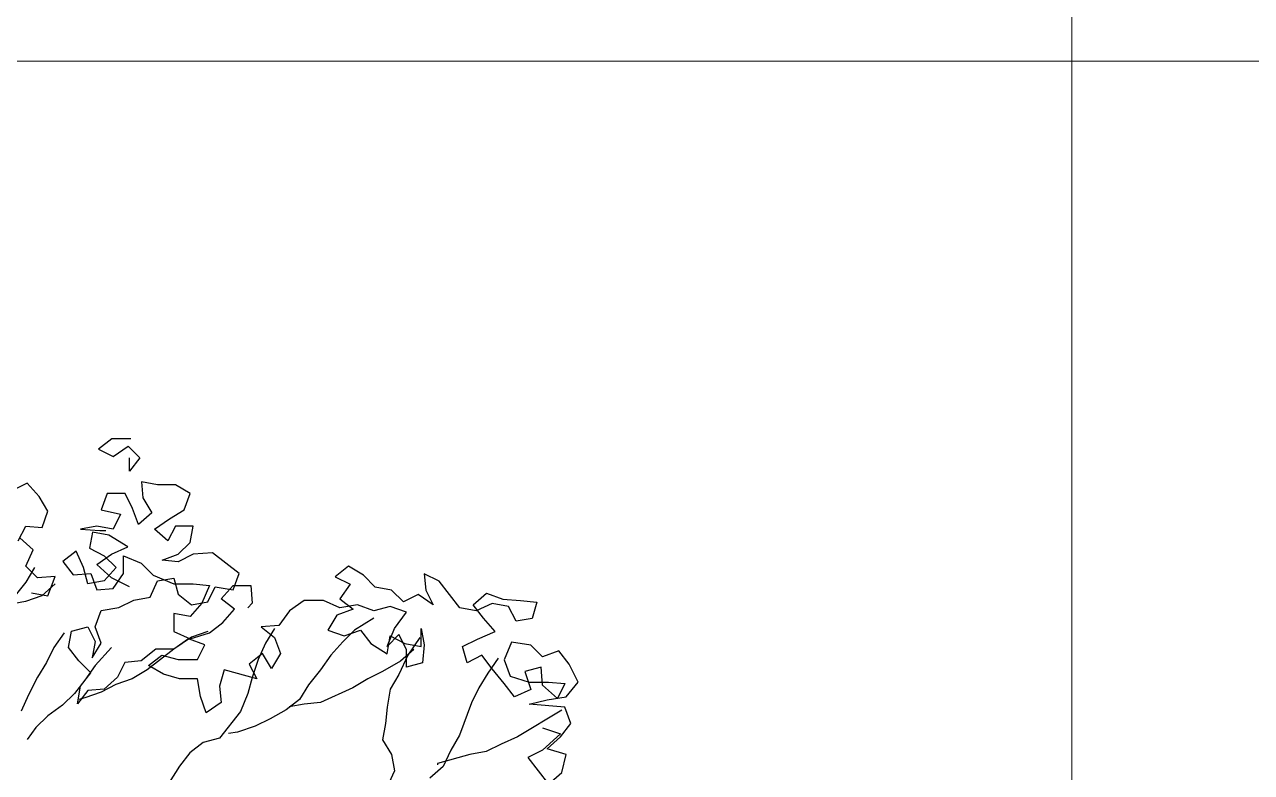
# Model space of a CAD drawing. Header units: millimetres. Extents: x 684983 to 685377, y 990360 to 990509.
# Drawn here: x 685142.958 to 685144.152, y 990445.346 to 990446.074 of the extents above; entities that cross this region are included whole.
import ezdxf

# ---------------------------------------------------------------- set-up
doc = ezdxf.new("R2010")
doc.units = ezdxf.units.MM
doc.layers.add('grid', color=8, linetype='Continuous', lineweight=9)
doc.layers.add('TEAK', color=7, linetype='Continuous')

# ---------------------------------------------------------------- blocks, each defined once
blk = doc.blocks.new('A$C25655A80')
at = {"color": 62}
for p, q in [((0.17688, 2.09548), (0.16822, 2.08876)), ((0.18937, 2.09547), (0.17688, 2.09548)), ((0.16822, 2.08876), (0.17783, 2.08394)), ((0.17783, 2.08394), (0.18744, 2.09066)), ((0.18744, 2.09066), (0.19513, 2.08296)), ((0.18839, 2.07432), (0.1884, 2.08297)), ((0.19513, 2.08296), (0.18839, 2.07432)), ((0.12205, 2.06669), (0.11244, 2.06189)), ((0.12974, 2.05803), (0.12205, 2.06669)), ((0.20665, 2.06565), (0.19608, 2.06758)), ((0.19608, 2.06758), (0.19703, 2.05701)), ((0.21818, 2.06564), (0.20665, 2.06565)), ((0.22779, 2.05986), (0.21818, 2.06564)), ((0.1355, 2.04841), (0.12974, 2.05803)), ((0.17396, 2.05991), (0.1701, 2.04934)), ((0.18549, 2.0599), (0.17396, 2.05991)), ((0.19029, 2.05028), (0.18549, 2.0599)), ((0.19703, 2.05701), (0.20279, 2.04739)), ((0.22394, 2.04929), (0.22779, 2.05986)), ((0.13164, 2.03784), (0.1355, 2.04841)), ((0.1701, 2.04934), (0.1826, 2.04644)), ((0.1826, 2.04644), (0.17778, 2.03684)), ((0.19413, 2.03971), (0.19029, 2.05028)), ((0.20279, 2.04739), (0.19413, 2.03971)), ((0.21432, 2.04353), (0.22394, 2.04929)), ((0.11625, 2.0292), (0.12107, 2.03881)), ((0.12107, 2.03881), (0.13164, 2.03784)), ((0.16721, 2.03877), (0.15663, 2.03686)), ((0.17778, 2.03684), (0.16721, 2.03877)), ((0.2047, 2.03681), (0.21432, 2.04353)), ((0.21816, 2.03872), (0.21334, 2.02911)), ((0.22969, 2.03871), (0.21816, 2.03872)), ((0.22776, 2.02814), (0.22969, 2.03871)), ((0.12586, 2.02343), (0.11722, 2.03112)), ((0.15663, 2.03686), (0.16913, 2.03588)), ((0.16432, 2.03493), (0.16239, 2.02435)), ((0.1749, 2.03299), (0.16432, 2.03493)), ((0.16913, 2.03588), (0.17298, 2.03588)), ((0.18739, 2.02529), (0.1749, 2.03299)), ((0.21334, 2.02911), (0.2047, 2.03681)), ((0.12104, 2.01286), (0.12586, 2.02343)), ((0.15374, 2.02244), (0.14508, 2.01572)), ((0.15853, 2.01186), (0.15374, 2.02244)), ((0.16239, 2.02435), (0.172, 2.01954)), ((0.17681, 2.02049), (0.18739, 2.02529)), ((0.22006, 2.02046), (0.22776, 2.02814)), ((0.14508, 2.01572), (0.1518, 2.00706)), ((0.16719, 2.01377), (0.17681, 2.02049)), ((0.172, 2.01954), (0.17968, 2.01184)), ((0.18449, 2.00799), (0.1845, 2.01953)), ((0.1845, 2.01953), (0.19603, 2.01471)), ((0.19603, 2.01471), (0.20371, 2.00701)), ((0.20949, 2.01662), (0.22006, 2.02046)), ((0.22006, 2.01565), (0.20949, 2.01662)), ((0.22968, 2.02045), (0.22006, 2.01565)), ((0.24218, 2.0214), (0.22968, 2.02045)), ((0.25947, 2.00792), (0.24218, 2.0214)), ((0.12681, 2.01189), (0.12103, 2.00228)), ((0.12873, 2.00516), (0.12104, 2.01286)), ((0.1518, 2.00706), (0.16334, 2.00801)), ((0.16141, 2.00128), (0.15853, 2.01186)), ((0.16334, 2.00801), (0.16717, 1.99743)), ((0.17679, 2.00511), (0.16719, 2.01377)), ((0.17968, 2.01184), (0.17198, 2.0032)), ((0.17775, 1.99838), (0.18449, 2.00799)), ((0.20371, 2.00701), (0.21716, 2.00123)), ((0.25561, 1.99735), (0.25947, 2.00792)), ((0.33061, 2.01266), (0.32195, 2.00594)), ((0.34022, 2.00689), (0.33061, 2.01266)), ((0.3479, 1.99919), (0.34022, 2.00689)), ((0.37963, 2.00781), (0.38058, 1.99724)), ((0.38924, 2.003), (0.37963, 2.00781)), ((0.12103, 2.00228), (0.1143, 1.99364)), ((0.14026, 2.00611), (0.12873, 2.00516)), ((0.14026, 2.0013), (0.1316, 1.99362)), ((0.13545, 1.99362), (0.14026, 2.00611)), ((0.17198, 2.0032), (0.16141, 2.00128)), ((0.16717, 1.99743), (0.17775, 1.99838)), ((0.18832, 1.99934), (0.17679, 2.00511)), ((0.20177, 1.99259), (0.20659, 2.00316)), ((0.20659, 2.00316), (0.21717, 2.00508)), ((0.21716, 2.00123), (0.22966, 2.00122)), ((0.21717, 2.00508), (0.22004, 1.9945)), ((0.22966, 2.00122), (0.24023, 2.00025)), ((0.24023, 2.00025), (0.23542, 1.98872)), ((0.23926, 1.98968), (0.24408, 1.99928)), ((0.24408, 1.99928), (0.25561, 1.99735)), ((0.24792, 1.99159), (0.25561, 2.00024)), ((0.25561, 2.00024), (0.26715, 2.00022)), ((0.26715, 2.00022), (0.2681, 1.98869)), ((0.32195, 2.00594), (0.33156, 2.00113)), ((0.33156, 2.00113), (0.32482, 1.99152)), ((0.35847, 1.99726), (0.3479, 1.99919)), ((0.40268, 1.98568), (0.38924, 2.003)), ((0.1316, 1.99362), (0.12102, 1.98978)), ((0.12487, 1.99555), (0.13545, 1.99362)), ((0.18158, 1.98588), (0.1912, 1.99068)), ((0.1912, 1.99068), (0.20177, 1.99259)), ((0.22004, 1.9945), (0.22869, 1.98776)), ((0.25656, 1.98485), (0.24792, 1.99159)), ((0.30175, 1.99058), (0.29213, 1.98386)), ((0.31425, 1.99057), (0.30175, 1.99058)), ((0.32482, 1.98575), (0.31425, 1.99057)), ((0.32482, 1.99152), (0.33347, 1.98478)), ((0.36615, 1.98956), (0.35847, 1.99726)), ((0.37577, 1.99436), (0.36615, 1.98956)), ((0.38538, 1.98762), (0.37577, 1.99436)), ((0.38058, 1.99724), (0.38538, 1.98762)), ((0.41133, 1.9876), (0.41999, 1.99528)), ((0.41999, 1.99528), (0.43056, 1.99142)), ((0.43056, 1.99142), (0.4421, 1.99045)), ((0.4421, 1.99045), (0.45267, 1.98948)), ((0.12102, 1.98978), (0.11045, 1.98787)), ((0.16619, 1.9734), (0.17004, 1.98397)), ((0.17004, 1.98397), (0.18158, 1.98588)), ((0.23542, 1.98872), (0.22772, 1.98007)), ((0.22869, 1.98776), (0.23926, 1.98968)), ((0.24886, 1.97621), (0.25656, 1.98485)), ((0.2681, 1.98869), (0.26521, 1.98581)), ((0.29213, 1.98386), (0.28539, 1.97425)), ((0.33347, 1.98478), (0.32289, 1.98095)), ((0.33635, 1.98766), (0.32482, 1.98575)), ((0.34692, 1.98381), (0.33635, 1.98766)), ((0.3575, 1.98668), (0.34692, 1.98381)), ((0.36807, 1.98283), (0.3575, 1.98668)), ((0.36037, 1.97226), (0.36807, 1.98283)), ((0.41325, 1.98375), (0.40268, 1.98568)), ((0.41806, 1.97894), (0.41133, 1.9876)), ((0.42383, 1.98855), (0.41325, 1.98375)), ((0.4344, 1.98661), (0.42383, 1.98855)), ((0.4392, 1.977), (0.4344, 1.98661)), ((0.45267, 1.98948), (0.44978, 1.97891)), ((0.21715, 1.98201), (0.21714, 1.97047)), ((0.22772, 1.98007), (0.21715, 1.98201)), ((0.24021, 1.96949), (0.24886, 1.97621)), ((0.32289, 1.98095), (0.31711, 1.97134)), ((0.34692, 1.979), (0.33441, 1.97132)), ((0.42574, 1.97028), (0.41806, 1.97894)), ((0.44978, 1.97891), (0.4392, 1.977)), ((0.146, 1.96957), (0.13926, 1.95997)), ((0.14887, 1.95996), (0.15081, 1.97053)), ((0.15081, 1.97053), (0.16138, 1.97341)), ((0.16138, 1.97341), (0.16618, 1.96379)), ((0.17002, 1.96282), (0.16619, 1.9734)), ((0.22867, 1.96661), (0.21712, 1.95893)), ((0.21714, 1.97047), (0.22771, 1.96565)), ((0.22771, 1.96565), (0.24021, 1.96949)), ((0.23925, 1.97045), (0.22867, 1.96661)), ((0.28539, 1.97425), (0.27385, 1.9733)), ((0.27385, 1.9733), (0.2825, 1.96657)), ((0.28251, 1.97233), (0.27673, 1.96273)), ((0.2825, 1.96657), (0.28634, 1.95599)), ((0.31711, 1.97134), (0.32768, 1.96749)), ((0.33441, 1.97132), (0.32672, 1.96364)), ((0.32768, 1.96749), (0.33826, 1.97132)), ((0.33826, 1.97132), (0.34498, 1.96266)), ((0.35555, 1.96073), (0.36037, 1.97226)), ((0.36325, 1.96841), (0.35555, 1.96073)), ((0.35555, 1.95592), (0.35748, 1.96746)), ((0.35748, 1.96746), (0.36709, 1.96264)), ((0.36805, 1.9588), (0.36325, 1.96841)), ((0.37671, 1.96648), (0.36901, 1.95495)), ((0.37766, 1.96071), (0.37767, 1.97225)), ((0.37767, 1.97225), (0.37959, 1.96167)), ((0.4142, 1.96548), (0.42574, 1.97028)), ((0.13926, 1.95997), (0.13444, 1.95036)), ((0.15559, 1.9513), (0.14887, 1.95996)), ((0.16618, 1.96379), (0.16425, 1.95322)), ((0.16425, 1.95322), (0.17002, 1.96282)), ((0.17675, 1.95993), (0.16617, 1.94841)), ((0.20559, 1.95895), (0.19597, 1.95126)), ((0.21712, 1.95893), (0.19981, 1.94549)), ((0.21712, 1.95893), (0.20559, 1.95895)), ((0.22674, 1.96566), (0.21712, 1.95893)), ((0.23731, 1.9618), (0.22674, 1.96566)), ((0.2325, 1.95219), (0.23731, 1.9618)), ((0.27673, 1.96273), (0.27191, 1.95216)), ((0.32672, 1.96364), (0.31902, 1.955)), ((0.34498, 1.96266), (0.35555, 1.95592)), ((0.37286, 1.95879), (0.3642, 1.95111)), ((0.36709, 1.96264), (0.37766, 1.96071)), ((0.36804, 1.94726), (0.36805, 1.9588)), ((0.37959, 1.96167), (0.37862, 1.95014)), ((0.40458, 1.96069), (0.4142, 1.96548)), ((0.40745, 1.95011), (0.40458, 1.96069)), ((0.43631, 1.96354), (0.43149, 1.95201)), ((0.4488, 1.96161), (0.43631, 1.96354)), ((0.45648, 1.95391), (0.4488, 1.96161)), ((0.16328, 1.9436), (0.15559, 1.9513)), ((0.19597, 1.95126), (0.18539, 1.95031)), ((0.20077, 1.94838), (0.20943, 1.9551)), ((0.20943, 1.9551), (0.22, 1.9522)), ((0.22, 1.9522), (0.2325, 1.95219)), ((0.2748, 1.956), (0.26614, 1.94928)), ((0.27191, 1.95216), (0.26806, 1.94062)), ((0.28056, 1.94638), (0.2748, 1.956)), ((0.28634, 1.95599), (0.28056, 1.94638)), ((0.31902, 1.955), (0.31228, 1.94539)), ((0.3642, 1.95111), (0.35266, 1.94439)), ((0.36901, 1.95495), (0.36323, 1.94246)), ((0.41707, 1.95491), (0.40745, 1.95011)), ((0.42379, 1.94625), (0.41707, 1.95491)), ((0.42764, 1.95297), (0.42091, 1.94337)), ((0.43149, 1.95201), (0.43532, 1.94143)), ((0.46706, 1.95774), (0.45648, 1.95391)), ((0.47378, 1.94909), (0.46706, 1.95774)), ((0.13444, 1.95036), (0.12867, 1.94075)), ((0.15654, 1.93496), (0.16328, 1.9436)), ((0.16617, 1.94841), (0.15943, 1.9388)), ((0.18539, 1.95031), (0.18058, 1.9407)), ((0.19981, 1.94549), (0.19019, 1.93973)), ((0.21038, 1.9426), (0.20077, 1.94838)), ((0.22095, 1.93971), (0.21038, 1.9426)), ((0.2498, 1.94545), (0.2469, 1.93487)), ((0.27094, 1.93966), (0.2498, 1.94545)), ((0.26614, 1.94928), (0.27094, 1.93966)), ((0.31228, 1.94539), (0.30458, 1.93578)), ((0.35266, 1.94439), (0.34304, 1.93959)), ((0.37862, 1.95014), (0.36804, 1.94726)), ((0.42091, 1.94337), (0.41513, 1.93376)), ((0.43147, 1.93663), (0.42379, 1.94625)), ((0.45552, 1.94718), (0.44494, 1.94431)), ((0.44494, 1.94431), (0.44877, 1.93277)), ((0.45647, 1.93564), (0.45552, 1.94718)), ((0.47954, 1.93755), (0.47378, 1.94909)), ((0.12867, 1.94075), (0.12289, 1.92922)), ((0.15943, 1.9388), (0.15269, 1.93015)), ((0.15461, 1.92342), (0.15654, 1.93496)), ((0.17961, 1.9359), (0.17, 1.9311)), ((0.18058, 1.9407), (0.17192, 1.93302)), ((0.19019, 1.93973), (0.17961, 1.9359)), ((0.23249, 1.93969), (0.22095, 1.93971)), ((0.2344, 1.92816), (0.23249, 1.93969)), ((0.2469, 1.93487), (0.24785, 1.9243)), ((0.26806, 1.94062), (0.26516, 1.93005)), ((0.30458, 1.93578), (0.29881, 1.92618)), ((0.34304, 1.93959), (0.33342, 1.93383)), ((0.36323, 1.94246), (0.35745, 1.93285)), ((0.4382, 1.92797), (0.43147, 1.93663)), ((0.43532, 1.94143), (0.44782, 1.93757)), ((0.44782, 1.93757), (0.46031, 1.93756)), ((0.46607, 1.92698), (0.45647, 1.93564)), ((0.46031, 1.93756), (0.47089, 1.93659)), ((0.47089, 1.93659), (0.46607, 1.92698)), ((0.47184, 1.92794), (0.47954, 1.93755)), ((0.12289, 1.92922), (0.11807, 1.91865)), ((0.15269, 1.93015), (0.14499, 1.92247)), ((0.16134, 1.93207), (0.15461, 1.92342)), ((0.15942, 1.92726), (0.15557, 1.92631)), ((0.17, 1.9311), (0.15942, 1.92726)), ((0.17192, 1.93302), (0.16134, 1.93207)), ((0.23824, 1.91758), (0.2344, 1.92816)), ((0.26516, 1.93005), (0.26035, 1.91852)), ((0.33342, 1.93383), (0.31226, 1.92424)), ((0.35745, 1.93285), (0.35552, 1.92132)), ((0.41513, 1.93376), (0.41031, 1.92415)), ((0.44877, 1.93277), (0.4382, 1.92797)), ((0.45934, 1.92603), (0.47184, 1.92794)), ((0.14499, 1.92247), (0.13537, 1.91575)), ((0.24785, 1.9243), (0.23824, 1.91758)), ((0.29015, 1.91945), (0.27957, 1.9137)), ((0.29881, 1.92618), (0.29015, 1.91945)), ((0.30169, 1.92329), (0.29207, 1.92138)), ((0.31226, 1.92424), (0.30169, 1.92329)), ((0.35552, 1.92132), (0.35455, 1.91074)), ((0.41031, 1.92415), (0.4026, 1.90301)), ((0.46895, 1.91929), (0.44009, 1.90201)), ((0.4478, 1.92316), (0.45934, 1.92603)), ((0.47087, 1.92121), (0.4478, 1.92316)), ((0.47471, 1.91063), (0.47087, 1.92121)), ((0.13537, 1.91575), (0.12768, 1.90807)), ((0.26035, 1.91852), (0.24687, 1.90123)), ((0.27957, 1.9137), (0.26995, 1.9089)), ((0.35455, 1.91074), (0.35261, 1.90017)), ((0.12768, 1.90807), (0.1219, 1.90038)), ((0.25841, 1.90506), (0.25264, 1.90411)), ((0.26995, 1.9089), (0.25841, 1.90506)), ((0.4026, 1.90301), (0.39683, 1.8934)), ((0.46797, 1.90391), (0.45643, 1.89335)), ((0.45644, 1.90777), (0.46797, 1.90391)), ((0.46797, 1.90199), (0.47471, 1.91063)), ((0.2363, 1.89836), (0.22764, 1.89163)), ((0.24687, 1.90123), (0.2363, 1.89836)), ((0.35261, 1.90017), (0.35837, 1.89055)), ((0.42952, 1.89722), (0.4199, 1.89242)), ((0.44009, 1.90201), (0.42952, 1.89722)), ((0.45931, 1.89431), (0.46797, 1.90199)), ((0.22764, 1.89163), (0.2209, 1.88299)), ((0.35837, 1.89055), (0.36029, 1.87998)), ((0.40932, 1.89051), (0.38817, 1.88476)), ((0.39683, 1.8934), (0.39201, 1.88283)), ((0.4199, 1.89242), (0.40932, 1.89051)), ((0.45643, 1.89335), (0.44681, 1.88855)), ((0.44681, 1.88855), (0.46025, 1.87123)), ((0.47181, 1.89045), (0.45931, 1.89431)), ((0.46891, 1.87892), (0.47181, 1.89045)), ((0.2209, 1.88299), (0.21416, 1.87242)), ((0.36029, 1.87998), (0.35065, 1.85884)), ((0.39201, 1.88283), (0.38335, 1.87515)), ((0.38817, 1.88476), (0.38817, 1.8838)), ((0.46025, 1.87123), (0.46891, 1.87892))]:
    blk.add_line(p, q, dxfattribs=at)
blk = doc.blocks.new('TR')
blk.add_blockref('A$C25655A80', (0.01921, 0.01485, 1.34531))

msp = doc.modelspace()

# ---------------------------------------------------------------- linework, layer by layer
at = {"layer": 'grid'}
for p, q in [((685143.9771, 990509.1548), (685143.9771, 990377.9235)), ((685221.1591, 990446.0381), (685118.727, 990446.0381))]:
    msp.add_line(p, q, dxfattribs=at)

# ---------------------------------------------------------------- block references
at = {"layer": 'TEAK', "xscale": 1.5, "yscale": 1.5, "zscale": 1.5}
msp.add_blockref('TR', (685142.7485, 990442.505, 99.958), dxfattribs=at)

doc.saveas('drawing.dxf')
